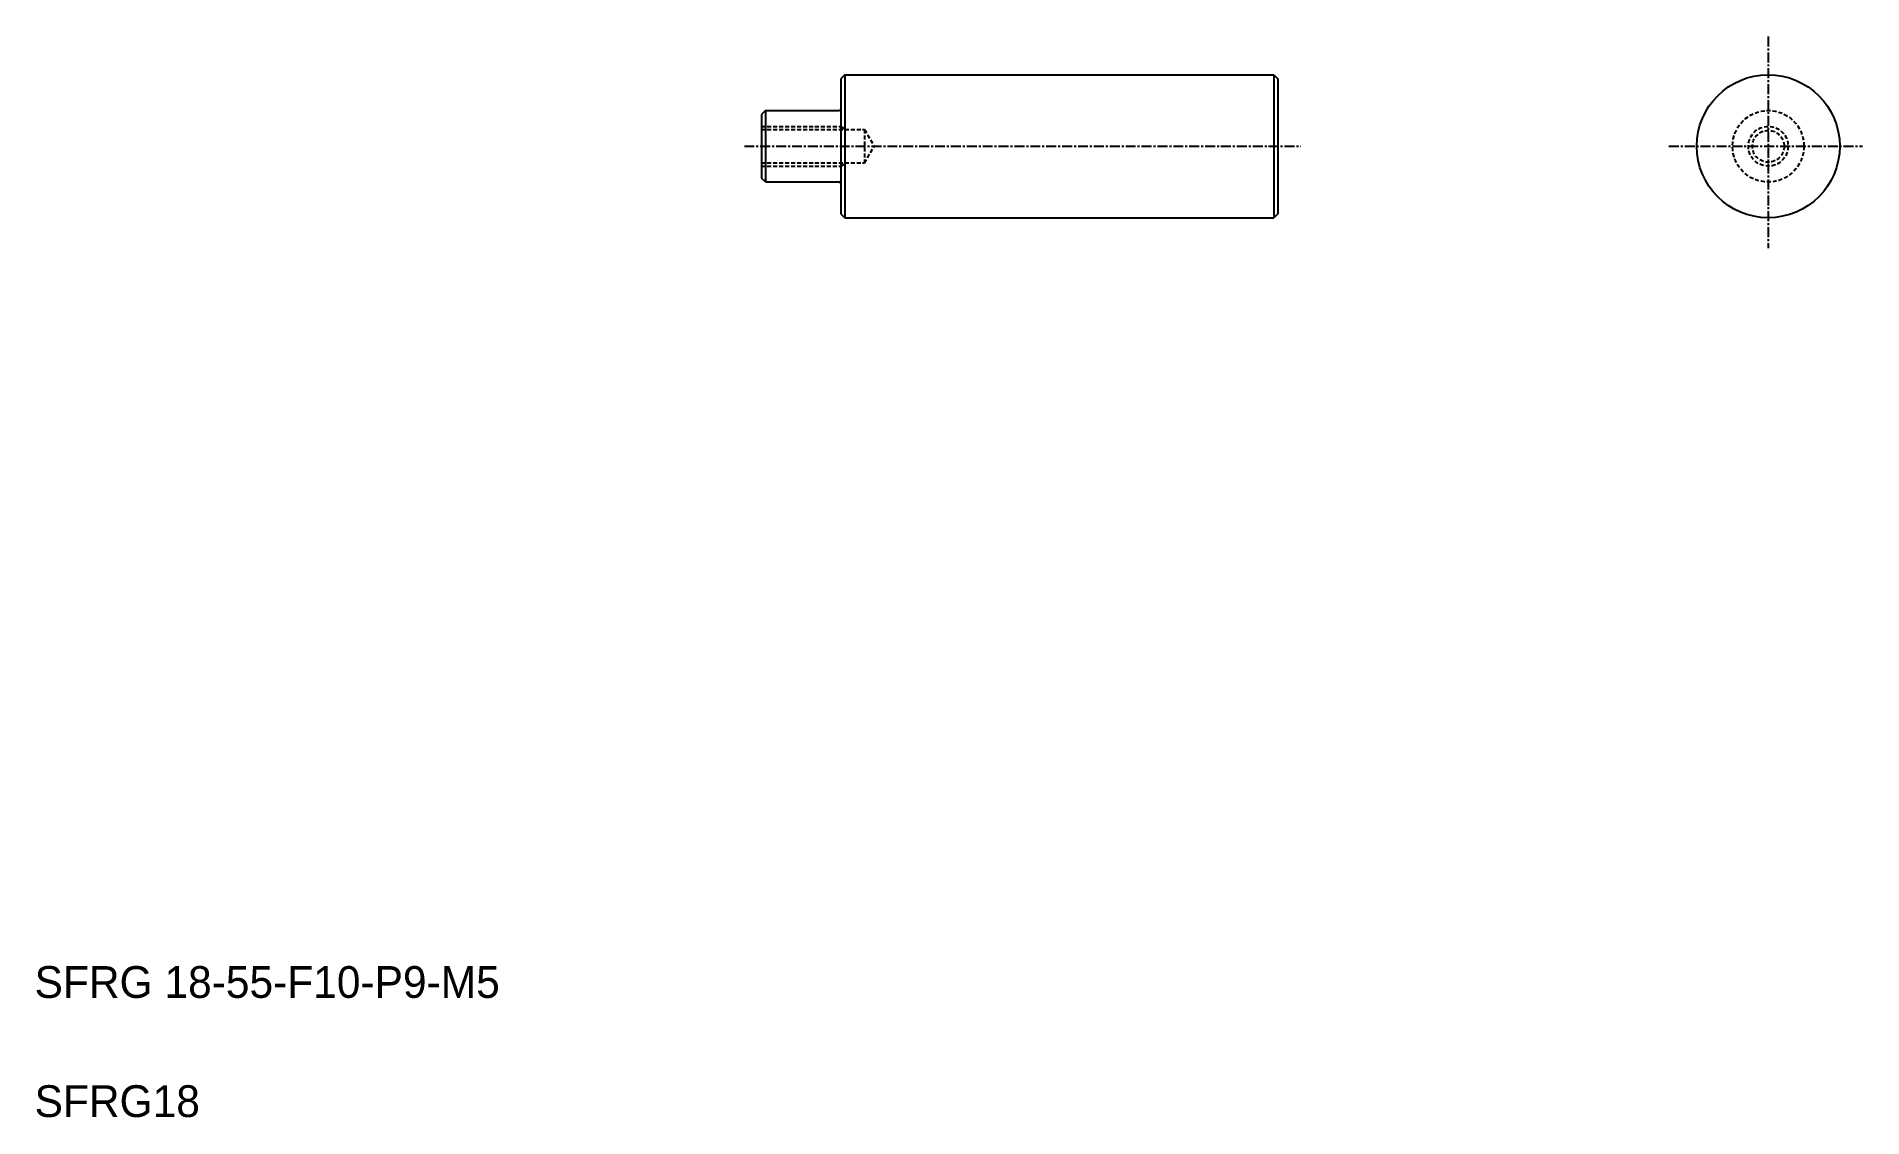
# Model space of a CAD drawing. Extents: x 9 to 239, y 34 to 170.
import ezdxf

# ---------------------------------------------------------------- set-up
doc = ezdxf.new("R2010")
doc.units = 0
doc.linetypes.add('CENTER', pattern=[2, 1.25, -0.25, 0.25, -0.25])
doc.linetypes.add('DASHED', pattern=[0.75, 0.5, -0.25])
doc.layers.get('0').update_dxf_attribs({"linetype": 'CONTINUOUS'})
doc.layers.add('CENTER', color=1, linetype='CENTER')

msp = doc.modelspace()

# ---------------------------------------------------------------- linework, layer by layer
at = {"color": 7, "linetype": 'CONTINUOUS'}
for p, q in [((110.72, 164.93), (110.22, 164.43)), ((110.22, 164.43), (110.22, 147.43)), ((110.72, 164.93), (164.72, 164.93)), ((110.72, 164.93), (110.72, 146.93)), ((164.72, 164.93), (164.72, 146.93)), ((164.72, 164.93), (165.22, 164.43)), ((165.22, 164.43), (165.22, 147.43)), ((100.72, 160.43), (100.22, 159.93)), ((100.22, 159.93), (100.22, 151.93)), ((100.72, 160.43), (110.02, 160.43)), ((100.72, 160.43), (100.72, 151.43)), ((103.05, 160.43), (103.05, 160.43)), ((105.37, 160.43), (105.37, 160.43)), ((100.72, 151.43), (100.22, 151.93)), ((100.72, 151.43), (110.02, 151.43)), ((103.05, 151.43), (103.05, 151.43)), ((105.37, 151.43), (105.37, 151.43)), ((110.22, 147.43), (110.72, 146.93)), ((165.22, 147.43), (164.72, 146.93)), ((110.72, 146.93), (164.72, 146.93))]:
    msp.add_line(p, q, dxfattribs=at)
at = {"color": 3, "linetype": 'DASHED'}
for p, q in [((100.22, 158.43), (110.22, 158.43)), ((100.22, 158.03), (113.22, 158.03)), ((110.22, 158.43), (110.22, 153.43)), ((110.22, 158.43), (110.83, 158.08)), ((113.22, 158.03), (113.22, 153.83)), ((113.22, 158.03), (114.44, 155.93)), ((113.22, 153.83), (114.44, 155.93)), ((100.22, 153.83), (113.22, 153.83)), ((100.22, 153.43), (110.22, 153.43)), ((110.22, 153.43), (110.83, 153.78))]:
    msp.add_line(p, q, dxfattribs=at)
at = {"color": 7, "linetype": 'CONTINUOUS'}
msp.add_circle((226.97, 155.93), 9, dxfattribs=at)
at = {"color": 3, "linetype": 'DASHED'}
for radius in [4.5, 2.5, 2]:
    msp.add_circle((226.97, 155.93), radius, dxfattribs=at)
at = {"color": 7, "linetype": 'CONTINUOUS'}
for centre, start, end in [((110.02, 160.63), 270, 0), ((110.02, 151.23), 0, 90)]:
    msp.add_arc(centre, 0.2, start, end, dxfattribs=at)
at = {"layer": 'CENTER', "color": 1, "linetype": 'CENTER'}
for p, q in [((226.97, 169.74), (226.97, 143.08)), ((98.08, 155.93), (168.12, 155.93)), ((214.46, 155.93), (238.83, 155.93))]:
    msp.add_line(p, q, dxfattribs=at)

# ---------------------------------------------------------------- texts
at = {"color": 7, "linetype": 'CONTINUOUS'}
for s, p in [('SFRG 18-55-F10-P9-M5', (8.73, 48.71)), ('SFRG18', (8.73, 33.71))]:
    msp.add_text(s, height=4, dxfattribs=at).set_placement(p)

doc.saveas('drawing.dxf')
